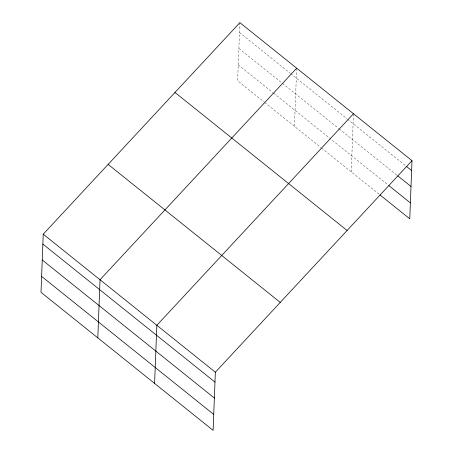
<?xml version="1.0" encoding="UTF-8"?>
<svg xmlns="http://www.w3.org/2000/svg" width="453" height="453" viewBox="0 0 453 453"><rect width="100%" height="100%" fill="white"/><g stroke="black" fill="none" stroke-linecap="round" stroke-linejoin="round"><path stroke-width="0.34" stroke-dasharray="2.27 1.7" d="M239.875 22.65L237.644 80.776L264.11 102.004M294.439 126.325L296.675 68.199M351.239 171.874L353.448 114.456M239.495 32.542L290.226 73.227M290.781 73.669L347.026 118.771M347.581 119.218L405.543 165.696M238.884 48.46L281.896 82.95M282.446 83.392L338.697 128.499M339.246 128.941L397.202 175.419M238.255 64.858L272.995 92.718M273.544 93.159L387.74 184.733M264.665 102.446L320.911 147.553M321.46 147.995L378.844 194.009"/><path stroke-width="0.68" d="M43.239 234.195L41.008 292.327L213.125 430.35L215.356 372.224L411.992 160.673L239.875 22.65L43.239 234.195L215.356 372.224M97.803 337.87L100.039 279.744L296.675 68.199M154.603 383.419L156.84 325.294L353.476 113.748M411.992 160.673L409.761 218.805L379.948 194.898M406.647 166.579L411.613 170.566M397.751 175.86L411.001 186.483M388.844 185.617L410.373 202.887M174.983 92.463L347.106 230.486M108.131 164.388L280.248 302.411M42.859 244.088L214.977 382.111M42.248 260.005L214.365 398.034M41.619 276.404L213.737 414.433"/></g></svg>
